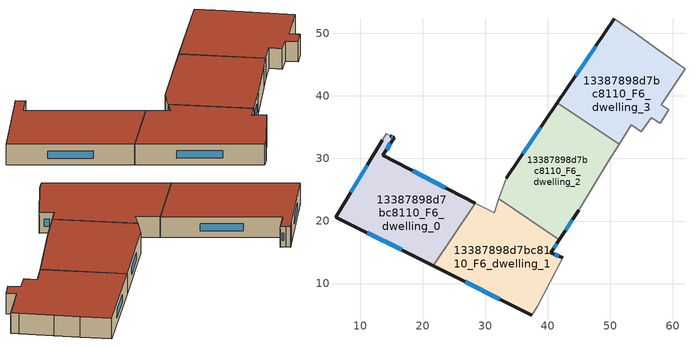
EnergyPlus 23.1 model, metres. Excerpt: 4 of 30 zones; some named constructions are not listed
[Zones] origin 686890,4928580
13387898d7bc8110_F6_dwelling_0
 floor to 13387898d7bc8110_F5_dwelling_0 (EU_floor_Construction): 28.43,22.88 21.69,12.84 6.08,20.64 13.55,32.88 14.19,33.96 14.82,33.6 15.45,33.32 13.65,30.5 z18
 wall outside (EU_wall_Construction): 28.43,22.88 13.65,30.5 15.45,33.32 14.82,33.6 / 13.55,32.88 6.08,20.64 21.69,12.84 z18:21
 wall adiabatic (EU_wall_Construction): 14.82,33.6 14.19,33.96 13.55,32.88 z18:21
 wall to 13387898d7bc8110_F6_dwelling_1 (EU_wall_Construction): 21.69,12.84 28.43,22.88 z18:21
 window (EU_Window_Construction): 15.24,33.41 15.02,33.51 / 14.23,31.41 14.86,32.41 / 23.64,25.35 18.44,28.03 / 11.14,18.11 16.63,15.37 / 11.12,28.91 8.5,24.61 z18.97:20.03
 roof outside (EU_roof_Construction): 21.69,12.84 28.43,22.88 13.65,30.5 15.45,33.32 14.82,33.6 14.19,33.96 13.55,32.88 6.08,20.64 z21
13387898d7bc8110_F6_dwelling_1
 floor to 13387898d7bc8110_F5_dwelling_1 (EU_floor_Construction): 41.86,17.04 40.49,14.92 42.44,14.16 38.32,6.27 37.47,4.96 21.69,12.84 28.43,22.88 31.42,21.34 32.19,23.53 z18
 wall outside (EU_wall_Construction): 42.44,14.16 40.49,14.92 41.86,17.04 / 21.69,12.84 37.47,4.96 z18:21
 wall adiabatic (EU_wall_Construction): 32.19,23.53 31.42,21.34 28.43,22.88 / 37.47,4.96 38.32,6.27 42.44,14.16 z18:21
 wall to 13387898d7bc8110_F6_dwelling_2 (EU_wall_Construction): 41.86,17.04 32.19,23.53 z18:21
 window (EU_Window_Construction): 40.93,15.61 41.42,16.35 / 41.8,14.41 41.12,14.67 / 26.81,10.29 32.35,7.52 z18.97:20.03
 roof outside (EU_roof_Construction): 38.32,6.27 42.44,14.16 40.49,14.92 41.86,17.04 32.19,23.53 31.42,21.34 28.43,22.88 21.69,12.84 37.47,4.96 z21
13387898d7bc8110_F6_dwelling_2
 floor to 13387898d7bc8110_F5_dwelling_2 (EU_floor_Construction): 51.43,32.28 49.61,29.39 44.93,21.74 41.86,17.04 32.19,23.53 33.36,26.83 41.54,38.92 z18
 wall outside (EU_wall_Construction): 41.86,17.04 44.93,21.74 / 41.54,38.92 33.36,26.83 z18:21
 wall adiabatic (EU_wall_Construction): 44.93,21.74 49.61,29.39 51.43,32.28 / 33.36,26.83 32.19,23.53 z18:21
 wall to 13387898d7bc8110_F6_dwelling_3 (EU_wall_Construction): 51.43,32.28 41.54,38.92 z18:21
 window (EU_Window_Construction): 42.86,18.56 43.93,20.22 / 38.89,35 36.01,30.75 z18.97:20.03
 roof outside (EU_roof_Construction): 44.93,21.74 49.61,29.39 51.43,32.28 41.54,38.92 33.36,26.83 32.19,23.53 41.86,17.04 z21
13387898d7bc8110_F6_dwelling_3
 floor to 13387898d7bc8110_F5_dwelling_3 (EU_floor_Construction): 57.17,47.71 61.07,44.99 61.95,44.38 58.15,38.56 59.36,37.75 58.02,35.6 56.54,36.54 54.92,34.25 53.39,35.38 51.43,32.28 41.54,38.92 50.61,52.31 54.2,49.85 z18
 wall outside (EU_wall_Construction): 50.61,52.31 41.54,38.92 z18:21
 wall adiabatic (EU_wall_Construction): 51.43,32.28 53.39,35.38 54.92,34.25 56.54,36.54 58.02,35.6 59.36,37.75 58.15,38.56 61.95,44.38 61.07,44.99 57.17,47.71 54.2,49.85 50.61,52.31 z18:21
 window (EU_Window_Construction): 47.67,47.97 44.48,43.26 z18.97:20.03
 roof outside (EU_roof_Construction): 58.02,35.6 59.36,37.75 58.15,38.56 61.95,44.38 61.07,44.99 57.17,47.71 54.2,49.85 50.61,52.31 41.54,38.92 51.43,32.28 53.39,35.38 54.92,34.25 56.54,36.54 z21
[HVACTEMPLATE:THERMOSTAT] Constant Heating Setpoint=20; Constant Cooling Setpoint=50
EU_HeatOnly_13387898d7bc8110_F0_dwelling_0; EU_HeatOnly_13387898d7bc8110_F0_dwelling_1; EU_HeatOnly_13387898d7bc8110_F0_dwelling_2; EU_HeatOnly_13387898d7bc8110_F0_dwelling_3; EU_HeatOnly_13387898d7bc8110_F0_dwelling_4; EU_HeatOnly_13387898d7bc8110_F1_dwelling_0; EU_HeatOnly_13387898d7bc8110_F1_dwelling_1; EU_HeatOnly_13387898d7bc8110_F1_dwelling_2; EU_HeatOnly_13387898d7bc8110_F1_dwelling_3; EU_HeatOnly_13387898d7bc8110_F1_dwelling_4; EU_HeatOnly_13387898d7bc8110_F2_dwelling_0; EU_HeatOnly_13387898d7bc8110_F2_dwelling_1; EU_HeatOnly_13387898d7bc8110_F2_dwelling_2; EU_HeatOnly_13387898d7bc8110_F2_dwelling_3; EU_HeatOnly_13387898d7bc8110_F3_dwelling_0; EU_HeatOnly_13387898d7bc8110_F3_dwelling_1; EU_HeatOnly_13387898d7bc8110_F3_dwelling_2; EU_HeatOnly_13387898d7bc8110_F3_dwelling_3; EU_HeatOnly_13387898d7bc8110_F4_dwelling_0; EU_HeatOnly_13387898d7bc8110_F4_dwelling_1; EU_HeatOnly_13387898d7bc8110_F4_dwelling_2; EU_HeatOnly_13387898d7bc8110_F4_dwelling_3; EU_HeatOnly_13387898d7bc8110_F5_dwelling_0; EU_HeatOnly_13387898d7bc8110_F5_dwelling_1; EU_HeatOnly_13387898d7bc8110_F5_dwelling_2; EU_HeatOnly_13387898d7bc8110_F5_dwelling_3; EU_HeatOnly_13387898d7bc8110_F6_dwelling_0; EU_HeatOnly_13387898d7bc8110_F6_dwelling_1; EU_HeatOnly_13387898d7bc8110_F6_dwelling_2; EU_HeatOnly_13387898d7bc8110_F6_dwelling_3
[SCHEDULE:CONSTANT]
Name | Hourly Value
EU_AlwaysOn | 1
EU_CoolingOff | 0
[SCHEDULE:FILE] Column Number=1; Rows to Skip at Top=0; Number of Hours of Data=8760; Column Separator=Comma; Interpolate to Timestep=No; Minutes per Item=60; Adjust Schedule for Daylight Savings=Yes
Name | File
EU_Step8_GainSchedule_13387898d7bc8110_F4_dwelling_1_f000 | ../../schedules/13387898d7bc8110/13387898d7bc8110_F4_dwelling_1_f000_gain.csv
EU_Step8_GainSchedule_13387898d7bc8110_F4_dwelling_2_f000 | ../../schedules/13387898d7bc8110/13387898d7bc8110_F4_dwelling_2_f000_gain.csv
EU_Step8_GainSchedule_13387898d7bc8110_F4_dwelling_3_f000 | ../../schedules/13387898d7bc8110/13387898d7bc8110_F4_dwelling_3_f000_gain.csv
EU_Step8_GainSchedule_13387898d7bc8110_F5_dwelling_0_f000 | ../../schedules/13387898d7bc8110/13387898d7bc8110_F5_dwelling_0_f000_gain.csv
EU_Step8_GainSchedule_13387898d7bc8110_F5_dwelling_1_f000 | ../../schedules/13387898d7bc8110/13387898d7bc8110_F5_dwelling_1_f000_gain.csv
EU_Step8_GainSchedule_13387898d7bc8110_F5_dwelling_2_f000 | ../../schedules/13387898d7bc8110/13387898d7bc8110_F5_dwelling_2_f000_gain.csv
EU_Step8_GainSchedule_13387898d7bc8110_F5_dwelling_3_f000 | ../../schedules/13387898d7bc8110/13387898d7bc8110_F5_dwelling_3_f000_gain.csv
EU_Step8_GainSchedule_13387898d7bc8110_F6_dwelling_0_f000 | ../../schedules/13387898d7bc8110/13387898d7bc8110_F6_dwelling_0_f000_gain.csv
EU_Step8_GainSchedule_13387898d7bc8110_F6_dwelling_1_f000 | ../../schedules/13387898d7bc8110/13387898d7bc8110_F6_dwelling_1_f000_gain.csv
EU_Step8_GainSchedule_13387898d7bc8110_F6_dwelling_2_f000 | ../../schedules/13387898d7bc8110/13387898d7bc8110_F6_dwelling_2_f000_gain.csv
EU_Step8_GainSchedule_13387898d7bc8110_F6_dwelling_3_f000 | ../../schedules/13387898d7bc8110/13387898d7bc8110_F6_dwelling_3_f000_gain.csv
